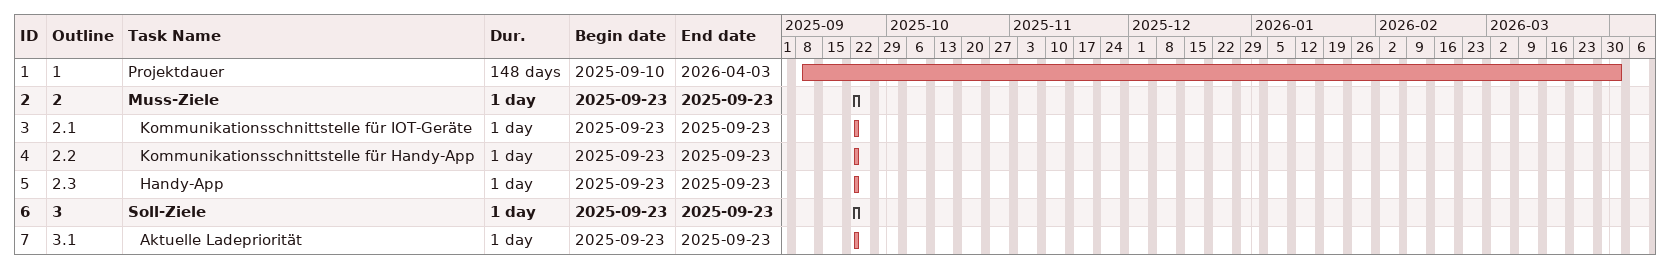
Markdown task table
| ID | WBS | Task | Duration | Start | Finish |
|---|---|---|---|---|---|
| 1 | 1 | Projektdauer | 148d | 2025-09-10 | 2026-04-03 |
| 2 | 2 | **Muss-Ziele** | 1d | 2025-09-23 | 2025-09-23 |
| 3 | 2.1 | Kommunikationsschnittstelle für IOT-Geräte | 1d | 2025-09-23 | 2025-09-23 |
| 4 | 2.2 | Kommunikationsschnittstelle für Handy-App | 1d | 2025-09-23 | 2025-09-23 |
| 5 | 2.3 | Handy-App | 1d | 2025-09-23 | 2025-09-23 |
| 6 | 3 | **Soll-Ziele** | 1d | 2025-09-23 | 2025-09-23 |
| 7 | 3.1 | Aktuelle Ladepriorität | 1d | 2025-09-23 | 2025-09-23 |
